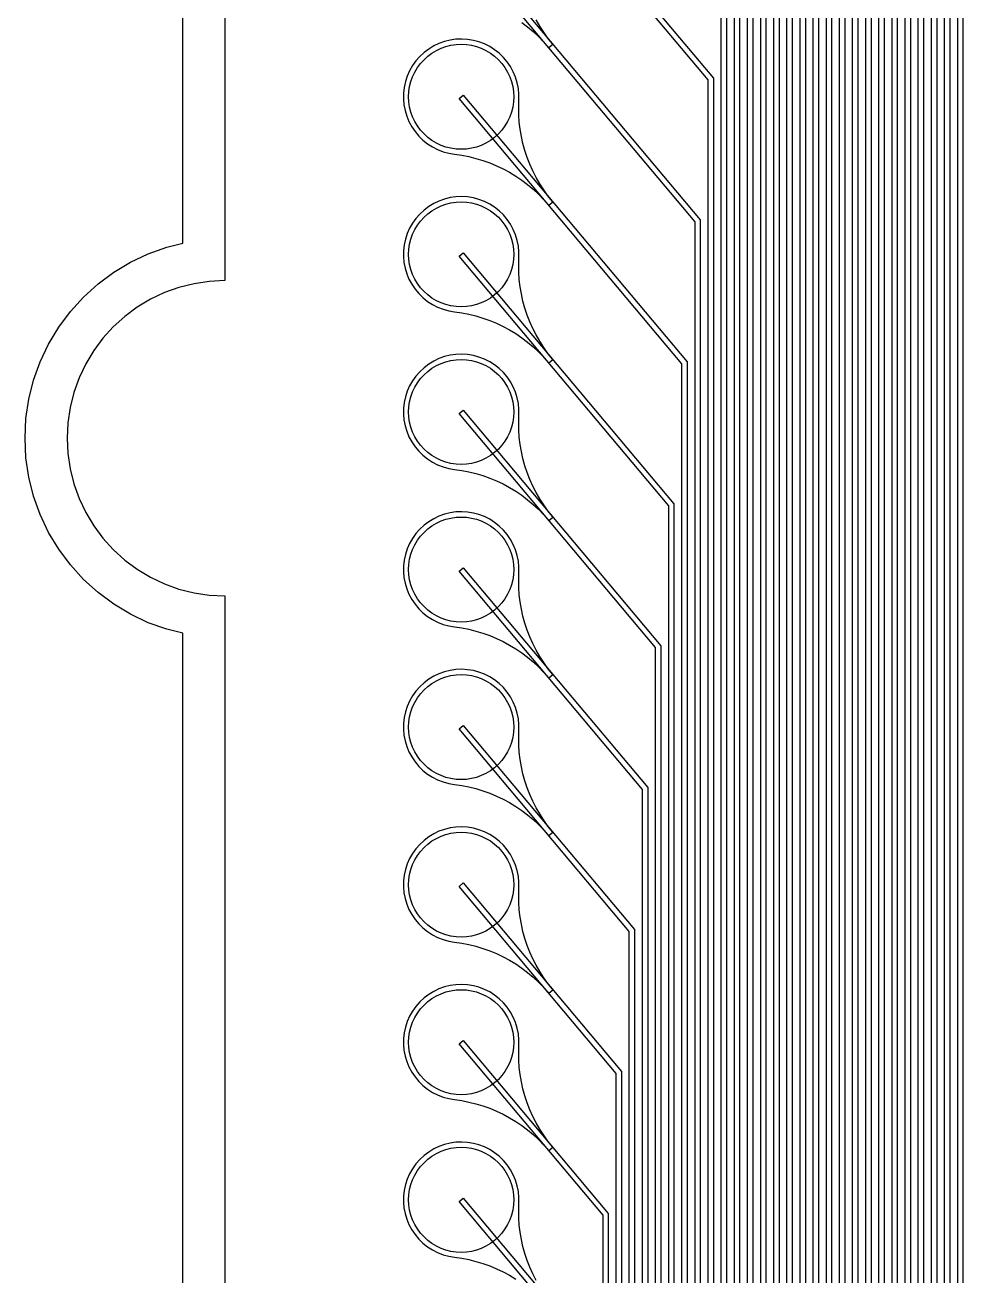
# Model space of a CAD drawing. Header units: metres. Extents: x -1805 to 1655, y -683 to 39617.
# Drawn here: x -1805 to -20, y 30492 to 32873 of the extents above; entities that cross this region are included whole.
import ezdxf

# ---------------------------------------------------------------- set-up
doc = ezdxf.new("R2010")
doc.units = ezdxf.units.M
doc.layers.add('Etching', color=5, linetype='CONTINUOUS')
doc.layers.add('Metal', color=4, linetype='CONTINUOUS')

msp = doc.modelspace()

# ---------------------------------------------------------------- linework, layer by layer
at = {"layer": 'Etching'}
for points in [[(-1505, 28886.4), (-1505, 31715.2), (-1535.3, 31722.8), (-1570.5, 31735.3), (-1604.2, 31751.3), (-1636.2, 31770.5), (-1666.1, 31792.7), (-1693.8, 31817.7), (-1718.8, 31845.4), (-1741, 31875.3), (-1760.2, 31907.3), (-1776.2, 31941.1), (-1788.7, 31976.2), (-1797.8, 32012.4), (-1803.3, 32049.3), (-1805.1, 32086.5), (-1803.3, 32123.8), (-1797.8, 32160.7), (-1788.7, 32196.8), (-1776.2, 32232), (-1760.2, 32265.7), (-1741, 32297.7), (-1718.8, 32327.6), (-1693.8, 32355.3), (-1666.1, 32380.3), (-1636.2, 32402.5), (-1604.2, 32421.7), (-1570.5, 32437.7), (-1535.3, 32450.2), (-1505, 32457.8), (-1505, 39616.5)], [(-1425, 39536.5), (-1425, 32386.5), (-1454.4, 32385.1), (-1483.5, 32380.7), (-1512.1, 32373.6), (-1539.8, 32363.7), (-1566.4, 32351.1), (-1591.7, 32335.9), (-1615.3, 32318.4), (-1637.1, 32298.6), (-1656.9, 32276.8), (-1674.4, 32253.2), (-1689.6, 32227.9), (-1702.2, 32201.3), (-1712.1, 32173.6), (-1719.2, 32145), (-1723.6, 32115.9), (-1725, 32086.5), (-1723.6, 32057.1), (-1719.2, 32028), (-1712.1, 31999.4), (-1702.2, 31971.7), (-1689.6, 31945.1), (-1674.4, 31919.8), (-1656.9, 31896.2), (-1637.1, 31874.4), (-1615.3, 31854.6), (-1591.7, 31837.1), (-1566.4, 31821.9), (-1539.8, 31809.3), (-1512.1, 31799.4), (-1483.5, 31792.3), (-1454.4, 31788), (-1425, 31786.5), (-1425, 28886.5)]]:
    msp.add_lwpolyline(points, dxfattribs=at)
for points in [[(-891.9, 32681), (-897.7, 32673.1), (-904.3, 32665.8), (-911.6, 32659.2), (-919.4, 32653.4), (-927.9, 32648.3), (-936.7, 32644.1), (-946, 32640.8), (-955.5, 32638.4), (-965.2, 32637), (-975, 32636.5), (-984.8, 32637), (-994.5, 32638.4), (-1004, 32640.8), (-1013.3, 32644.1), (-1022.1, 32648.3), (-1030.6, 32653.4), (-1038.4, 32659.2), (-1045.7, 32665.8), (-1052.3, 32673.1), (-1058.1, 32681), (-1063.2, 32689.4), (-1067.4, 32698.2), (-1070.7, 32707.5), (-1073.1, 32717), (-1074.5, 32726.7), (-1075, 32736.5), (-1074.5, 32746.3), (-1073.1, 32756), (-1070.7, 32765.5), (-1067.4, 32774.8), (-1063.2, 32783.6), (-1058.1, 32792.1), (-1052.3, 32799.9), (-1045.7, 32807.2), (-1038.4, 32813.8), (-1030.6, 32819.7), (-1022.1, 32824.7), (-1013.3, 32828.9), (-1004, 32832.2), (-994.5, 32834.6), (-984.8, 32836), (-975, 32836.5), (-965.2, 32836), (-955.5, 32834.6), (-946, 32832.2), (-936.7, 32828.9), (-927.9, 32824.7), (-919.4, 32819.7), (-911.6, 32813.8), (-904.3, 32807.2), (-897.7, 32799.9), (-891.9, 32792.1), (-886.8, 32783.6), (-882.6, 32774.8), (-879.3, 32765.5), (-876.9, 32756), (-875.5, 32746.3), (-875, 32736.5), (-875.5, 32726.7), (-876.9, 32717), (-879.3, 32707.5), (-882.6, 32698.2), (-886.8, 32689.4), (-891.9, 32681)], [(-891.9, 32381), (-897.7, 32373.1), (-904.3, 32365.8), (-911.6, 32359.2), (-919.4, 32353.4), (-927.9, 32348.3), (-936.7, 32344.1), (-946, 32340.8), (-955.5, 32338.4), (-965.2, 32337), (-975, 32336.5), (-984.8, 32337), (-994.5, 32338.4), (-1004, 32340.8), (-1013.3, 32344.1), (-1022.1, 32348.3), (-1030.6, 32353.4), (-1038.4, 32359.2), (-1045.7, 32365.8), (-1052.3, 32373.1), (-1058.1, 32381), (-1063.2, 32389.4), (-1067.4, 32398.2), (-1070.7, 32407.5), (-1073.1, 32417), (-1074.5, 32426.7), (-1075, 32436.5), (-1074.5, 32446.3), (-1073.1, 32456), (-1070.7, 32465.5), (-1067.4, 32474.8), (-1063.2, 32483.6), (-1058.1, 32492.1), (-1052.3, 32499.9), (-1045.7, 32507.2), (-1038.4, 32513.8), (-1030.6, 32519.7), (-1022.1, 32524.7), (-1013.3, 32528.9), (-1004, 32532.2), (-994.5, 32534.6), (-984.8, 32536), (-975, 32536.5), (-965.2, 32536), (-955.5, 32534.6), (-946, 32532.2), (-936.7, 32528.9), (-927.9, 32524.7), (-919.4, 32519.7), (-911.6, 32513.8), (-904.3, 32507.2), (-897.7, 32499.9), (-891.9, 32492.1), (-886.8, 32483.6), (-882.6, 32474.8), (-879.3, 32465.5), (-876.9, 32456), (-875.5, 32446.3), (-875, 32436.5), (-875.5, 32426.7), (-876.9, 32417), (-879.3, 32407.5), (-882.6, 32398.2), (-886.8, 32389.4), (-891.9, 32381)], [(-891.9, 32081), (-897.7, 32073.1), (-904.3, 32065.8), (-911.6, 32059.2), (-919.4, 32053.4), (-927.9, 32048.3), (-936.7, 32044.1), (-946, 32040.8), (-955.5, 32038.4), (-965.2, 32037), (-975, 32036.5), (-984.8, 32037), (-994.5, 32038.4), (-1004, 32040.8), (-1013.3, 32044.1), (-1022.1, 32048.3), (-1030.6, 32053.4), (-1038.4, 32059.2), (-1045.7, 32065.8), (-1052.3, 32073.1), (-1058.1, 32081), (-1063.2, 32089.4), (-1067.4, 32098.2), (-1070.7, 32107.5), (-1073.1, 32117), (-1074.5, 32126.7), (-1075, 32136.5), (-1074.5, 32146.3), (-1073.1, 32156), (-1070.7, 32165.5), (-1067.4, 32174.8), (-1063.2, 32183.6), (-1058.1, 32192.1), (-1052.3, 32199.9), (-1045.7, 32207.2), (-1038.4, 32213.8), (-1030.6, 32219.7), (-1022.1, 32224.7), (-1013.3, 32228.9), (-1004, 32232.2), (-994.5, 32234.6), (-984.8, 32236), (-975, 32236.5), (-965.2, 32236), (-955.5, 32234.6), (-946, 32232.2), (-936.7, 32228.9), (-927.9, 32224.7), (-919.4, 32219.7), (-911.6, 32213.8), (-904.3, 32207.2), (-897.7, 32199.9), (-891.9, 32192.1), (-886.8, 32183.6), (-882.6, 32174.8), (-879.3, 32165.5), (-876.9, 32156), (-875.5, 32146.3), (-875, 32136.5), (-875.5, 32126.7), (-876.9, 32117), (-879.3, 32107.5), (-882.6, 32098.2), (-886.8, 32089.4), (-891.9, 32081)], [(-891.9, 31781), (-897.7, 31773.1), (-904.3, 31765.8), (-911.6, 31759.2), (-919.4, 31753.4), (-927.9, 31748.3), (-936.7, 31744.1), (-946, 31740.8), (-955.5, 31738.4), (-965.2, 31737), (-975, 31736.5), (-984.8, 31737), (-994.5, 31738.4), (-1004, 31740.8), (-1013.3, 31744.1), (-1022.1, 31748.3), (-1030.6, 31753.4), (-1038.4, 31759.2), (-1045.7, 31765.8), (-1052.3, 31773.1), (-1058.1, 31781), (-1063.2, 31789.4), (-1067.4, 31798.2), (-1070.7, 31807.5), (-1073.1, 31817), (-1074.5, 31826.7), (-1075, 31836.5), (-1074.5, 31846.3), (-1073.1, 31856), (-1070.7, 31865.5), (-1067.4, 31874.8), (-1063.2, 31883.6), (-1058.1, 31892.1), (-1052.3, 31899.9), (-1045.7, 31907.2), (-1038.4, 31913.8), (-1030.6, 31919.7), (-1022.1, 31924.7), (-1013.3, 31928.9), (-1004, 31932.2), (-994.5, 31934.6), (-984.8, 31936), (-975, 31936.5), (-965.2, 31936), (-955.5, 31934.6), (-946, 31932.2), (-936.7, 31928.9), (-927.9, 31924.7), (-919.4, 31919.7), (-911.6, 31913.8), (-904.3, 31907.2), (-897.7, 31899.9), (-891.9, 31892.1), (-886.8, 31883.6), (-882.6, 31874.8), (-879.3, 31865.5), (-876.9, 31856), (-875.5, 31846.3), (-875, 31836.5), (-875.5, 31826.7), (-876.9, 31817), (-879.3, 31807.5), (-882.6, 31798.2), (-886.8, 31789.4), (-891.9, 31781)], [(-891.9, 31481), (-897.7, 31473.1), (-904.3, 31465.8), (-911.6, 31459.2), (-919.4, 31453.4), (-927.9, 31448.3), (-936.7, 31444.1), (-946, 31440.8), (-955.5, 31438.4), (-965.2, 31437), (-975, 31436.5), (-984.8, 31437), (-994.5, 31438.4), (-1004, 31440.8), (-1013.3, 31444.1), (-1022.1, 31448.3), (-1030.6, 31453.4), (-1038.4, 31459.2), (-1045.7, 31465.8), (-1052.3, 31473.1), (-1058.1, 31481), (-1063.2, 31489.4), (-1067.4, 31498.2), (-1070.7, 31507.5), (-1073.1, 31517), (-1074.5, 31526.7), (-1075, 31536.5), (-1074.5, 31546.3), (-1073.1, 31556), (-1070.7, 31565.5), (-1067.4, 31574.8), (-1063.2, 31583.6), (-1058.1, 31592.1), (-1052.3, 31599.9), (-1045.7, 31607.2), (-1038.4, 31613.8), (-1030.6, 31619.7), (-1022.1, 31624.7), (-1013.3, 31628.9), (-1004, 31632.2), (-994.5, 31634.6), (-984.8, 31636), (-975, 31636.5), (-965.2, 31636), (-955.5, 31634.6), (-946, 31632.2), (-936.7, 31628.9), (-927.9, 31624.7), (-919.4, 31619.7), (-911.6, 31613.8), (-904.3, 31607.2), (-897.7, 31599.9), (-891.9, 31592.1), (-886.8, 31583.6), (-882.6, 31574.8), (-879.3, 31565.5), (-876.9, 31556), (-875.5, 31546.3), (-875, 31536.5), (-875.5, 31526.7), (-876.9, 31517), (-879.3, 31507.5), (-882.6, 31498.2), (-886.8, 31489.4), (-891.9, 31481)], [(-891.9, 31181), (-897.7, 31173.1), (-904.3, 31165.8), (-911.6, 31159.2), (-919.4, 31153.4), (-927.9, 31148.3), (-936.7, 31144.1), (-946, 31140.8), (-955.5, 31138.4), (-965.2, 31137), (-975, 31136.5), (-984.8, 31137), (-994.5, 31138.4), (-1004, 31140.8), (-1013.3, 31144.1), (-1022.1, 31148.3), (-1030.6, 31153.4), (-1038.4, 31159.2), (-1045.7, 31165.8), (-1052.3, 31173.1), (-1058.1, 31181), (-1063.2, 31189.4), (-1067.4, 31198.2), (-1070.7, 31207.5), (-1073.1, 31217), (-1074.5, 31226.7), (-1075, 31236.5), (-1074.5, 31246.3), (-1073.1, 31256), (-1070.7, 31265.5), (-1067.4, 31274.8), (-1063.2, 31283.6), (-1058.1, 31292.1), (-1052.3, 31299.9), (-1045.7, 31307.2), (-1038.4, 31313.8), (-1030.6, 31319.7), (-1022.1, 31324.7), (-1013.3, 31328.9), (-1004, 31332.2), (-994.5, 31334.6), (-984.8, 31336), (-975, 31336.5), (-965.2, 31336), (-955.5, 31334.6), (-946, 31332.2), (-936.7, 31328.9), (-927.9, 31324.7), (-919.4, 31319.7), (-911.6, 31313.8), (-904.3, 31307.2), (-897.7, 31299.9), (-891.9, 31292.1), (-886.8, 31283.6), (-882.6, 31274.8), (-879.3, 31265.5), (-876.9, 31256), (-875.5, 31246.3), (-875, 31236.5), (-875.5, 31226.7), (-876.9, 31217), (-879.3, 31207.5), (-882.6, 31198.2), (-886.8, 31189.4), (-891.9, 31181)], [(-891.9, 30881), (-897.7, 30873.1), (-904.3, 30865.8), (-911.6, 30859.2), (-919.4, 30853.4), (-927.9, 30848.3), (-936.7, 30844.1), (-946, 30840.8), (-955.5, 30838.4), (-965.2, 30837), (-975, 30836.5), (-984.8, 30837), (-994.5, 30838.4), (-1004, 30840.8), (-1013.3, 30844.1), (-1022.1, 30848.3), (-1030.6, 30853.4), (-1038.4, 30859.2), (-1045.7, 30865.8), (-1052.3, 30873.1), (-1058.1, 30881), (-1063.2, 30889.4), (-1067.4, 30898.2), (-1070.7, 30907.5), (-1073.1, 30917), (-1074.5, 30926.7), (-1075, 30936.5), (-1074.5, 30946.3), (-1073.1, 30956), (-1070.7, 30965.5), (-1067.4, 30974.8), (-1063.2, 30983.6), (-1058.1, 30992.1), (-1052.3, 30999.9), (-1045.7, 31007.2), (-1038.4, 31013.8), (-1030.6, 31019.7), (-1022.1, 31024.7), (-1013.3, 31028.9), (-1004, 31032.2), (-994.5, 31034.6), (-984.8, 31036), (-975, 31036.5), (-965.2, 31036), (-955.5, 31034.6), (-946, 31032.2), (-936.7, 31028.9), (-927.9, 31024.7), (-919.4, 31019.7), (-911.6, 31013.8), (-904.3, 31007.2), (-897.7, 30999.9), (-891.9, 30992.1), (-886.8, 30983.6), (-882.6, 30974.8), (-879.3, 30965.5), (-876.9, 30956), (-875.5, 30946.3), (-875, 30936.5), (-875.5, 30926.7), (-876.9, 30917), (-879.3, 30907.5), (-882.6, 30898.2), (-886.8, 30889.4), (-891.9, 30881)], [(-891.9, 30581), (-897.7, 30573.1), (-904.3, 30565.8), (-911.6, 30559.2), (-919.4, 30553.4), (-927.9, 30548.3), (-936.7, 30544.1), (-946, 30540.8), (-955.5, 30538.4), (-965.2, 30537), (-975, 30536.5), (-984.8, 30537), (-994.5, 30538.4), (-1004, 30540.8), (-1013.3, 30544.1), (-1022.1, 30548.3), (-1030.6, 30553.4), (-1038.4, 30559.2), (-1045.7, 30565.8), (-1052.3, 30573.1), (-1058.1, 30581), (-1063.2, 30589.4), (-1067.4, 30598.2), (-1070.7, 30607.5), (-1073.1, 30617), (-1074.5, 30626.7), (-1075, 30636.5), (-1074.5, 30646.3), (-1073.1, 30656), (-1070.7, 30665.5), (-1067.4, 30674.8), (-1063.2, 30683.6), (-1058.1, 30692.1), (-1052.3, 30699.9), (-1045.7, 30707.2), (-1038.4, 30713.8), (-1030.6, 30719.7), (-1022.1, 30724.7), (-1013.3, 30728.9), (-1004, 30732.2), (-994.5, 30734.6), (-984.8, 30736), (-975, 30736.5), (-965.2, 30736), (-955.5, 30734.6), (-946, 30732.2), (-936.7, 30728.9), (-927.9, 30724.7), (-919.4, 30719.7), (-911.6, 30713.8), (-904.3, 30707.2), (-897.7, 30699.9), (-891.9, 30692.1), (-886.8, 30683.6), (-882.6, 30674.8), (-879.3, 30665.5), (-876.9, 30656), (-875.5, 30646.3), (-875, 30636.5), (-875.5, 30626.7), (-876.9, 30617), (-879.3, 30607.5), (-882.6, 30598.2), (-886.8, 30589.4), (-891.9, 30581)]]:
    msp.add_lwpolyline(points, close=True, dxfattribs=at)
at = {"layer": 'Metal'}
for points in [[(-30, 9148.7), (-30, 9349.7), (-30, 11349.7), (-30, 37902.5), (-978.8, 39033.3), (-971.2, 39039.7), (-20, 37906.2), (-20, 11349.7), (-28, 9349.7), (-28, 9148.7)], [(-54, 9149.7), (-54, 9350.7), (-55, 11350.7), (-55, 37632.3), (-978.8, 38733.3), (-971.2, 38739.7), (-45, 37636), (-45, 11350.7), (-52, 9350.7), (-52, 9149.7)], [(-78, 9151.3), (-78, 9352.3), (-80, 11352.3), (-80, 37362.1), (-978.8, 38433.3), (-971.2, 38439.7), (-70, 37365.7), (-70, 11352.3), (-76, 9352.3), (-76, 9151.3)], [(-102, 9153.5), (-102, 9354.5), (-105, 11354.5), (-105, 37091.9), (-978.8, 38133.3), (-971.2, 38139.7), (-95, 37095.5), (-95, 11354.5), (-100, 9354.5), (-100, 9153.5)], [(-126, 9156.3), (-126, 9357.3), (-130, 11357.3), (-130, 36821.7), (-978.8, 37833.3), (-971.2, 37839.7), (-120, 36825.3), (-120, 11357.3), (-124, 9357.3), (-124, 9156.3)], [(-150, 9159.6), (-150, 9360.6), (-155, 11360.6), (-155, 36551.5), (-978.8, 37533.3), (-971.2, 37539.7), (-145, 36555.1), (-145, 11360.6), (-148, 9360.6), (-148, 9159.6)], [(-174, 9163.5), (-174, 9364.5), (-180, 11364.5), (-180, 36281.3), (-978.8, 37233.3), (-971.2, 37239.7), (-170, 36284.9), (-170, 11364.5), (-172, 9364.5), (-172, 9163.5)], [(-198, 9168), (-198, 9369), (-205, 11369), (-205, 36011.1), (-978.8, 36933.3), (-971.2, 36939.7), (-195, 36014.7), (-195, 11369), (-196, 9369), (-196, 9168)], [(-222, 9173), (-222, 9374), (-230, 11374), (-230, 35740.9), (-978.8, 36633.3), (-971.2, 36639.7), (-220, 35744.5), (-220, 11374), (-220, 9374), (-220, 9173)], [(-246, 9178.5), (-246, 9379.5), (-255, 11379.5), (-255, 35470.7), (-978.8, 36333.3), (-971.2, 36339.7), (-245, 35474.3), (-245, 11379.5), (-244, 9379.5), (-244, 9178.5)], [(-270, 9184.6), (-270, 9385.6), (-280, 11385.6), (-280, 35200.5), (-978.8, 36033.3), (-971.2, 36039.7), (-270, 35204.1), (-270, 11385.6), (-268, 9385.6), (-268, 9184.6)], [(-294, 9191.3), (-294, 9392.3), (-305, 11392.3), (-305, 34930.3), (-978.8, 35733.3), (-971.2, 35739.7), (-295, 34933.9), (-295, 11392.3), (-292, 9392.3), (-292, 9191.3)], [(-318, 9198.5), (-318, 9399.5), (-330, 11399.5), (-330, 34660), (-978.8, 35433.3), (-971.2, 35439.7), (-320, 34663.7), (-320, 11399.5), (-316, 9399.5), (-316, 9198.5)], [(-342, 9206.2), (-342, 9407.2), (-355, 11407.2), (-355, 34389.8), (-978.8, 35133.3), (-971.2, 35139.7), (-345, 34393.5), (-345, 11407.2), (-340, 9407.2), (-340, 9206.2)], [(-366, 9214.4), (-366, 9415.4), (-380, 11415.4), (-380, 34119.6), (-978.8, 34833.3), (-971.2, 34839.7), (-370, 34123.3), (-370, 11415.5), (-364, 9415.4), (-364, 9214.4)], [(-390, 9223.2), (-390, 9424.2), (-405, 11424.2), (-405, 33849.4), (-978.8, 34533.3), (-971.2, 34539.7), (-395, 33853.1), (-395, 11424.2), (-388, 9424.2), (-388, 9223.2)], [(-414, 9232.5), (-414, 9433.5), (-430, 11433.5), (-430, 33579.2), (-978.8, 34233.3), (-971.2, 34239.7), (-420, 33582.9), (-420, 11433.6), (-412, 9433.5), (-412, 9232.5)], [(-438, 9242.4), (-438, 9443.4), (-455, 11443.4), (-455, 33309), (-978.8, 33933.3), (-971.2, 33939.7), (-445, 33312.7), (-445, 11443.4), (-436, 9443.4), (-436, 9242.4)], [(-462, 9252.7), (-462, 9453.7), (-480, 11453.7), (-480, 33038.8), (-978.8, 33633.3), (-971.2, 33639.7), (-470, 33042.5), (-470, 11453.8), (-460, 9453.7), (-460, 9252.7)], [(-486, 9263.6), (-486, 9464.6), (-505, 11464.6), (-505, 32768.6), (-978.8, 33333.3), (-971.2, 33339.7), (-495, 32772.2), (-495, 11464.6), (-484, 9464.6), (-484, 9263.6)], [(-510, 9275), (-510, 9476), (-530, 11476), (-530, 32498.4), (-978.8, 33033.3), (-971.2, 33039.7), (-520, 32502), (-520, 11476.1), (-508, 9476), (-508, 9275)], [(-800.7, 32536.5), (-801.3, 32537.3), (-810, 32548.1), (-818, 32559.4), (-825.6, 32571.1), (-832.5, 32583.1), (-838.8, 32595.4), (-844.4, 32608.1), (-849.4, 32621), (-853.8, 32634.2), (-857.5, 32647.6), (-860.5, 32661.1), (-862.8, 32674.8), (-864.5, 32688.5), (-865.4, 32702.4), (-865.6, 32716.2), (-865.2, 32730.1), (-865.1, 32741.2), (-866.1, 32752.3), (-868.3, 32763.2), (-871.5, 32773.9), (-875.8, 32784.1), (-881.2, 32793.9), (-887.4, 32803.1), (-894.6, 32811.6), (-902.6, 32819.3), (-911.3, 32826.2), (-920.7, 32832.2), (-930.7, 32837.2), (-941.1, 32841.1), (-951.8, 32844), (-962.8, 32845.8), (-973.9, 32846.5), (-985, 32846.1), (-996, 32844.5), (-1006.8, 32841.8), (-1017.3, 32838.1), (-1027.3, 32833.3), (-1036.8, 32827.5), (-1045.7, 32820.8), (-1053.9, 32813.2), (-1061.2, 32804.8), (-1067.7, 32795.8), (-1073.2, 32786.1), (-1077.7, 32776), (-1081.1, 32765.4), (-1083.5, 32754.5), (-1084.8, 32743.5), (-1084.9, 32732.3), (-1083.9, 32721.2), (-1081.8, 32710.3), (-1078.6, 32699.7), (-1074.4, 32689.4), (-1069.1, 32679.6), (-1062.9, 32670.4), (-1055.8, 32661.8), (-1047.8, 32654.1), (-1039.1, 32647.1), (-1029.7, 32641.1), (-1019.8, 32636.1), (-1009.5, 32632), (-998.7, 32629.1), (-987.8, 32627.2), (-974, 32625.3), (-960.4, 32622.7), (-947, 32619.3), (-933.7, 32615.3), (-920.6, 32610.7), (-907.8, 32605.3), (-895.3, 32599.4), (-883.1, 32592.8), (-871.2, 32585.6), (-859.7, 32577.8), (-848.7, 32569.5), (-838, 32560.6), (-827.8, 32551.2), (-818.2, 32541.3), (-809, 32530.9), (-808.3, 32530.1), (-800.7, 32536.5)], [(-534, 9287), (-534, 9488), (-555, 11488), (-555, 32228.2), (-978.8, 32733.3), (-971.2, 32739.7), (-545, 32231.8), (-545, 11488), (-532, 9488), (-532, 9287)], [(-800.7, 32236.5), (-801.3, 32237.3), (-810, 32248.1), (-818, 32259.4), (-825.6, 32271.1), (-832.5, 32283.1), (-838.8, 32295.4), (-844.4, 32308.1), (-849.4, 32321), (-853.8, 32334.2), (-857.5, 32347.6), (-860.5, 32361.1), (-862.8, 32374.8), (-864.5, 32388.5), (-865.4, 32402.4), (-865.6, 32416.2), (-865.2, 32430.1), (-865.1, 32441.2), (-866.1, 32452.3), (-868.3, 32463.2), (-871.5, 32473.9), (-875.8, 32484.1), (-881.2, 32493.9), (-887.4, 32503.1), (-894.6, 32511.6), (-902.6, 32519.3), (-911.3, 32526.2), (-920.7, 32532.2), (-930.7, 32537.2), (-941.1, 32541.1), (-951.8, 32544), (-962.8, 32545.8), (-973.9, 32546.5), (-985, 32546.1), (-996, 32544.5), (-1006.8, 32541.8), (-1017.3, 32538.1), (-1027.3, 32533.3), (-1036.8, 32527.5), (-1045.7, 32520.8), (-1053.9, 32513.2), (-1061.2, 32504.8), (-1067.7, 32495.8), (-1073.2, 32486.1), (-1077.7, 32476), (-1081.1, 32465.4), (-1083.5, 32454.5), (-1084.8, 32443.5), (-1084.9, 32432.3), (-1083.9, 32421.2), (-1081.8, 32410.3), (-1078.6, 32399.7), (-1074.4, 32389.4), (-1069.1, 32379.6), (-1062.9, 32370.4), (-1055.8, 32361.8), (-1047.8, 32354.1), (-1039.1, 32347.1), (-1029.7, 32341.1), (-1019.8, 32336.1), (-1009.5, 32332), (-998.7, 32329.1), (-987.8, 32327.2), (-974, 32325.3), (-960.4, 32322.7), (-947, 32319.3), (-933.7, 32315.3), (-920.6, 32310.7), (-907.8, 32305.3), (-895.3, 32299.4), (-883.1, 32292.8), (-871.2, 32285.6), (-859.7, 32277.8), (-848.7, 32269.5), (-838, 32260.6), (-827.8, 32251.2), (-818.2, 32241.3), (-809, 32230.9), (-808.3, 32230.1), (-800.7, 32236.5)], [(-558, 9299.4), (-558, 9500.4), (-580, 11500.4), (-580, 31958), (-978.8, 32433.3), (-971.2, 32439.7), (-570, 31961.6), (-570, 11500.5), (-556, 9500.4), (-556, 9299.4)], [(-800.7, 31936.5), (-801.3, 31937.3), (-810, 31948.1), (-818, 31959.4), (-825.6, 31971.1), (-832.5, 31983.1), (-838.8, 31995.4), (-844.4, 32008.1), (-849.4, 32021), (-853.8, 32034.2), (-857.5, 32047.6), (-860.5, 32061.1), (-862.8, 32074.8), (-864.5, 32088.5), (-865.4, 32102.4), (-865.6, 32116.2), (-865.2, 32130.1), (-865.1, 32141.2), (-866.1, 32152.3), (-868.3, 32163.2), (-871.5, 32173.9), (-875.8, 32184.1), (-881.2, 32193.9), (-887.4, 32203.1), (-894.6, 32211.6), (-902.6, 32219.3), (-911.3, 32226.2), (-920.7, 32232.2), (-930.7, 32237.2), (-941.1, 32241.1), (-951.8, 32244), (-962.8, 32245.8), (-973.9, 32246.5), (-985, 32246.1), (-996, 32244.5), (-1006.8, 32241.8), (-1017.3, 32238.1), (-1027.3, 32233.3), (-1036.8, 32227.5), (-1045.7, 32220.8), (-1053.9, 32213.2), (-1061.2, 32204.8), (-1067.7, 32195.8), (-1073.2, 32186.1), (-1077.7, 32176), (-1081.1, 32165.4), (-1083.5, 32154.5), (-1084.8, 32143.5), (-1084.9, 32132.3), (-1083.9, 32121.2), (-1081.8, 32110.3), (-1078.6, 32099.7), (-1074.4, 32089.4), (-1069.1, 32079.6), (-1062.9, 32070.4), (-1055.8, 32061.8), (-1047.8, 32054.1), (-1039.1, 32047.1), (-1029.7, 32041.1), (-1019.8, 32036.1), (-1009.5, 32032), (-998.7, 32029.1), (-987.8, 32027.2), (-974, 32025.3), (-960.4, 32022.7), (-947, 32019.3), (-933.7, 32015.3), (-920.6, 32010.7), (-907.8, 32005.3), (-895.3, 31999.4), (-883.1, 31992.8), (-871.2, 31985.6), (-859.7, 31977.8), (-848.7, 31969.5), (-838, 31960.6), (-827.8, 31951.2), (-818.2, 31941.3), (-809, 31930.9), (-808.3, 31930.1), (-800.7, 31936.5)], [(-582, 9312.4), (-582, 9513.4), (-605, 11513.4), (-605, 31687.8), (-978.8, 32133.3), (-971.2, 32139.7), (-595, 31691.4), (-595, 11513.5), (-580, 9513.4), (-580, 9312.4)], [(-800.7, 31636.5), (-801.3, 31637.3), (-810, 31648.1), (-818, 31659.4), (-825.6, 31671.1), (-832.5, 31683.1), (-838.8, 31695.4), (-844.4, 31708.1), (-849.4, 31721), (-853.8, 31734.2), (-857.5, 31747.6), (-860.5, 31761.1), (-862.8, 31774.8), (-864.5, 31788.5), (-865.4, 31802.4), (-865.6, 31816.2), (-865.2, 31830.1), (-865.1, 31841.2), (-866.1, 31852.3), (-868.3, 31863.2), (-871.5, 31873.9), (-875.8, 31884.1), (-881.2, 31893.9), (-887.4, 31903.1), (-894.6, 31911.6), (-902.6, 31919.3), (-911.3, 31926.2), (-920.7, 31932.2), (-930.7, 31937.2), (-941.1, 31941.1), (-951.8, 31944), (-962.8, 31945.8), (-973.9, 31946.5), (-985, 31946.1), (-996, 31944.5), (-1006.8, 31941.8), (-1017.3, 31938.1), (-1027.3, 31933.3), (-1036.8, 31927.5), (-1045.7, 31920.8), (-1053.9, 31913.2), (-1061.2, 31904.8), (-1067.7, 31895.8), (-1073.2, 31886.1), (-1077.7, 31876), (-1081.1, 31865.4), (-1083.5, 31854.5), (-1084.8, 31843.5), (-1084.9, 31832.3), (-1083.9, 31821.2), (-1081.8, 31810.3), (-1078.6, 31799.7), (-1074.4, 31789.4), (-1069.1, 31779.6), (-1062.9, 31770.4), (-1055.8, 31761.8), (-1047.8, 31754.1), (-1039.1, 31747.1), (-1029.7, 31741.1), (-1019.8, 31736.1), (-1009.5, 31732), (-998.7, 31729.1), (-987.8, 31727.2), (-974, 31725.3), (-960.4, 31722.7), (-947, 31719.3), (-933.7, 31715.3), (-920.6, 31710.7), (-907.8, 31705.3), (-895.3, 31699.4), (-883.1, 31692.8), (-871.2, 31685.6), (-859.7, 31677.8), (-848.7, 31669.5), (-838, 31660.6), (-827.8, 31651.2), (-818.2, 31641.3), (-809, 31630.9), (-808.3, 31630.1), (-800.7, 31636.5)], [(-606, 9325.9), (-606, 9526.9), (-630, 11526.9), (-630, 31417.6), (-978.8, 31833.3), (-971.2, 31839.7), (-620, 31421.2), (-620, 11527), (-604, 9526.9), (-604, 9325.9)], [(-800.7, 31336.5), (-801.3, 31337.3), (-810, 31348.1), (-818, 31359.4), (-825.6, 31371.1), (-832.5, 31383.1), (-838.8, 31395.4), (-844.4, 31408.1), (-849.4, 31421), (-853.8, 31434.2), (-857.5, 31447.6), (-860.5, 31461.1), (-862.8, 31474.8), (-864.5, 31488.5), (-865.4, 31502.4), (-865.6, 31516.2), (-865.2, 31530.1), (-865.1, 31541.2), (-866.1, 31552.3), (-868.3, 31563.2), (-871.5, 31573.9), (-875.8, 31584.1), (-881.2, 31593.9), (-887.4, 31603.1), (-894.6, 31611.6), (-902.6, 31619.3), (-911.3, 31626.2), (-920.7, 31632.2), (-930.7, 31637.2), (-941.1, 31641.1), (-951.8, 31644), (-962.8, 31645.8), (-973.9, 31646.5), (-985, 31646.1), (-996, 31644.5), (-1006.8, 31641.8), (-1017.3, 31638.1), (-1027.3, 31633.3), (-1036.8, 31627.5), (-1045.7, 31620.8), (-1053.9, 31613.2), (-1061.2, 31604.8), (-1067.7, 31595.8), (-1073.2, 31586.1), (-1077.7, 31576), (-1081.1, 31565.4), (-1083.5, 31554.5), (-1084.8, 31543.5), (-1084.9, 31532.3), (-1083.9, 31521.2), (-1081.8, 31510.3), (-1078.6, 31499.7), (-1074.4, 31489.4), (-1069.1, 31479.6), (-1062.9, 31470.4), (-1055.8, 31461.8), (-1047.8, 31454.1), (-1039.1, 31447.1), (-1029.7, 31441.1), (-1019.8, 31436.1), (-1009.5, 31432), (-998.7, 31429.1), (-987.8, 31427.2), (-974, 31425.3), (-960.4, 31422.7), (-947, 31419.3), (-933.7, 31415.3), (-920.6, 31410.7), (-907.8, 31405.3), (-895.3, 31399.4), (-883.1, 31392.8), (-871.2, 31385.6), (-859.7, 31377.8), (-848.7, 31369.5), (-838, 31360.6), (-827.8, 31351.2), (-818.2, 31341.3), (-809, 31330.9), (-808.3, 31330.1), (-800.7, 31336.5)], [(-630, 9340), (-630, 9541), (-655, 11541), (-655, 31147.4), (-978.8, 31533.3), (-971.2, 31539.7), (-645, 31151), (-645, 11541), (-628, 9541), (-628, 9340)], [(-800.7, 31036.5), (-801.3, 31037.3), (-810, 31048.1), (-818, 31059.4), (-825.6, 31071.1), (-832.5, 31083.1), (-838.8, 31095.4), (-844.4, 31108.1), (-849.4, 31121), (-853.8, 31134.2), (-857.5, 31147.6), (-860.5, 31161.1), (-862.8, 31174.8), (-864.5, 31188.5), (-865.4, 31202.4), (-865.6, 31216.2), (-865.2, 31230.1), (-865.1, 31241.2), (-866.1, 31252.3), (-868.3, 31263.2), (-871.5, 31273.9), (-875.8, 31284.1), (-881.2, 31293.9), (-887.4, 31303.1), (-894.6, 31311.6), (-902.6, 31319.3), (-911.3, 31326.2), (-920.7, 31332.2), (-930.7, 31337.2), (-941.1, 31341.1), (-951.8, 31344), (-962.8, 31345.8), (-973.9, 31346.5), (-985, 31346.1), (-996, 31344.5), (-1006.8, 31341.8), (-1017.3, 31338.1), (-1027.3, 31333.3), (-1036.8, 31327.5), (-1045.7, 31320.8), (-1053.9, 31313.2), (-1061.2, 31304.8), (-1067.7, 31295.8), (-1073.2, 31286.1), (-1077.7, 31276), (-1081.1, 31265.4), (-1083.5, 31254.5), (-1084.8, 31243.5), (-1084.9, 31232.3), (-1083.9, 31221.2), (-1081.8, 31210.3), (-1078.6, 31199.7), (-1074.4, 31189.4), (-1069.1, 31179.6), (-1062.9, 31170.4), (-1055.8, 31161.8), (-1047.8, 31154.1), (-1039.1, 31147.1), (-1029.7, 31141.1), (-1019.8, 31136.1), (-1009.5, 31132), (-998.7, 31129.1), (-987.8, 31127.2), (-974, 31125.3), (-960.4, 31122.7), (-947, 31119.3), (-933.7, 31115.3), (-920.6, 31110.7), (-907.8, 31105.3), (-895.3, 31099.4), (-883.1, 31092.8), (-871.2, 31085.6), (-859.7, 31077.8), (-848.7, 31069.5), (-838, 31060.6), (-827.8, 31051.2), (-818.2, 31041.3), (-809, 31030.9), (-808.3, 31030.1), (-800.7, 31036.5)], [(-654, 9354.6), (-654, 9555.6), (-680, 11555.5), (-680, 30877.2), (-978.8, 31233.3), (-971.2, 31239.7), (-670, 30880.8), (-670, 11555.6), (-652, 9555.6), (-652, 9354.6)], [(-800.7, 30736.5), (-801.3, 30737.3), (-810, 30748.1), (-818, 30759.4), (-825.6, 30771.1), (-832.5, 30783.1), (-838.8, 30795.4), (-844.4, 30808.1), (-849.4, 30821), (-853.8, 30834.2), (-857.5, 30847.6), (-860.5, 30861.1), (-862.8, 30874.8), (-864.5, 30888.5), (-865.4, 30902.4), (-865.6, 30916.2), (-865.2, 30930.1), (-865.1, 30941.2), (-866.1, 30952.3), (-868.3, 30963.2), (-871.5, 30973.9), (-875.8, 30984.1), (-881.2, 30993.9), (-887.4, 31003.1), (-894.6, 31011.6), (-902.6, 31019.3), (-911.3, 31026.2), (-920.7, 31032.2), (-930.7, 31037.2), (-941.1, 31041.1), (-951.8, 31044), (-962.8, 31045.8), (-973.9, 31046.5), (-985, 31046.1), (-996, 31044.5), (-1006.8, 31041.8), (-1017.3, 31038.1), (-1027.3, 31033.3), (-1036.8, 31027.5), (-1045.7, 31020.8), (-1053.9, 31013.2), (-1061.2, 31004.8), (-1067.7, 30995.8), (-1073.2, 30986.1), (-1077.7, 30976), (-1081.1, 30965.4), (-1083.5, 30954.5), (-1084.8, 30943.5), (-1084.9, 30932.3), (-1083.9, 30921.2), (-1081.8, 30910.3), (-1078.6, 30899.7), (-1074.4, 30889.4), (-1069.1, 30879.6), (-1062.9, 30870.4), (-1055.8, 30861.8), (-1047.8, 30854.1), (-1039.1, 30847.1), (-1029.7, 30841.1), (-1019.8, 30836.1), (-1009.5, 30832), (-998.7, 30829.1), (-987.8, 30827.2), (-974, 30825.3), (-960.4, 30822.7), (-947, 30819.3), (-933.7, 30815.3), (-920.6, 30810.7), (-907.8, 30805.3), (-895.3, 30799.4), (-883.1, 30792.8), (-871.2, 30785.6), (-859.7, 30777.8), (-848.7, 30769.5), (-838, 30760.6), (-827.8, 30751.2), (-818.2, 30741.3), (-809, 30730.9), (-808.3, 30730.1), (-800.7, 30736.5)], [(-678, 9369.7), (-678, 9570.7), (-705, 11570.6), (-705, 30607), (-978.8, 30933.3), (-971.2, 30939.7), (-695, 30610.6), (-695, 11570.7), (-676, 9570.7), (-676, 9369.7)], [(-702, 9385.3), (-702, 9586.3), (-730, 11586.3), (-730, 30336.7), (-978.8, 30633.3), (-971.2, 30639.7), (-720, 30340.4), (-720, 11586.3), (-700, 9586.3), (-700, 9385.3)]]:
    msp.add_lwpolyline(points, close=True, dxfattribs=at)
for points in [[(-859.7, 32877.8), (-848.7, 32869.5), (-838, 32860.6), (-827.8, 32851.2), (-818.2, 32841.3), (-809, 32830.9), (-808.3, 32830.1), (-800.7, 32836.5), (-800.7, 32836.5), (-801.3, 32837.3), (-810, 32848.1), (-818, 32859.4), (-825.6, 32871.1), (-832.5, 32883.1)], [(-832.5, 30483.1), (-838.8, 30495.4), (-844.4, 30508.1), (-849.4, 30521), (-853.8, 30534.2), (-857.5, 30547.6), (-860.5, 30561.1), (-862.8, 30574.8), (-864.5, 30588.5), (-865.4, 30602.4), (-865.6, 30616.2), (-865.2, 30630.1), (-865.1, 30641.2), (-866.1, 30652.3), (-868.3, 30663.2), (-871.5, 30673.9), (-875.8, 30684.1), (-881.2, 30693.9), (-887.4, 30703.1), (-894.6, 30711.6), (-902.6, 30719.3), (-911.3, 30726.2), (-920.7, 30732.2), (-930.7, 30737.2), (-941.1, 30741.1), (-951.8, 30744), (-962.8, 30745.8), (-973.9, 30746.5), (-985, 30746.1), (-996, 30744.5), (-1006.8, 30741.8), (-1017.3, 30738.1), (-1027.3, 30733.3), (-1036.8, 30727.5), (-1045.7, 30720.8), (-1053.9, 30713.2), (-1061.2, 30704.8), (-1067.7, 30695.8), (-1073.2, 30686.1), (-1077.7, 30676), (-1081.1, 30665.4), (-1083.5, 30654.5), (-1084.8, 30643.5), (-1084.9, 30632.3), (-1083.9, 30621.2), (-1081.8, 30610.3), (-1078.6, 30599.7), (-1074.4, 30589.4), (-1069.1, 30579.6), (-1062.9, 30570.4), (-1055.8, 30561.8), (-1047.8, 30554.1), (-1039.1, 30547.1), (-1029.7, 30541.1), (-1019.8, 30536.1), (-1009.5, 30532), (-998.7, 30529.1), (-987.8, 30527.2), (-974, 30525.3), (-960.4, 30522.7), (-947, 30519.3), (-933.7, 30515.3), (-920.6, 30510.7), (-907.8, 30505.3), (-895.3, 30499.4), (-883.1, 30492.8), (-871.2, 30485.6)]]:
    msp.add_lwpolyline(points, dxfattribs=at)

doc.saveas('drawing.dxf')
